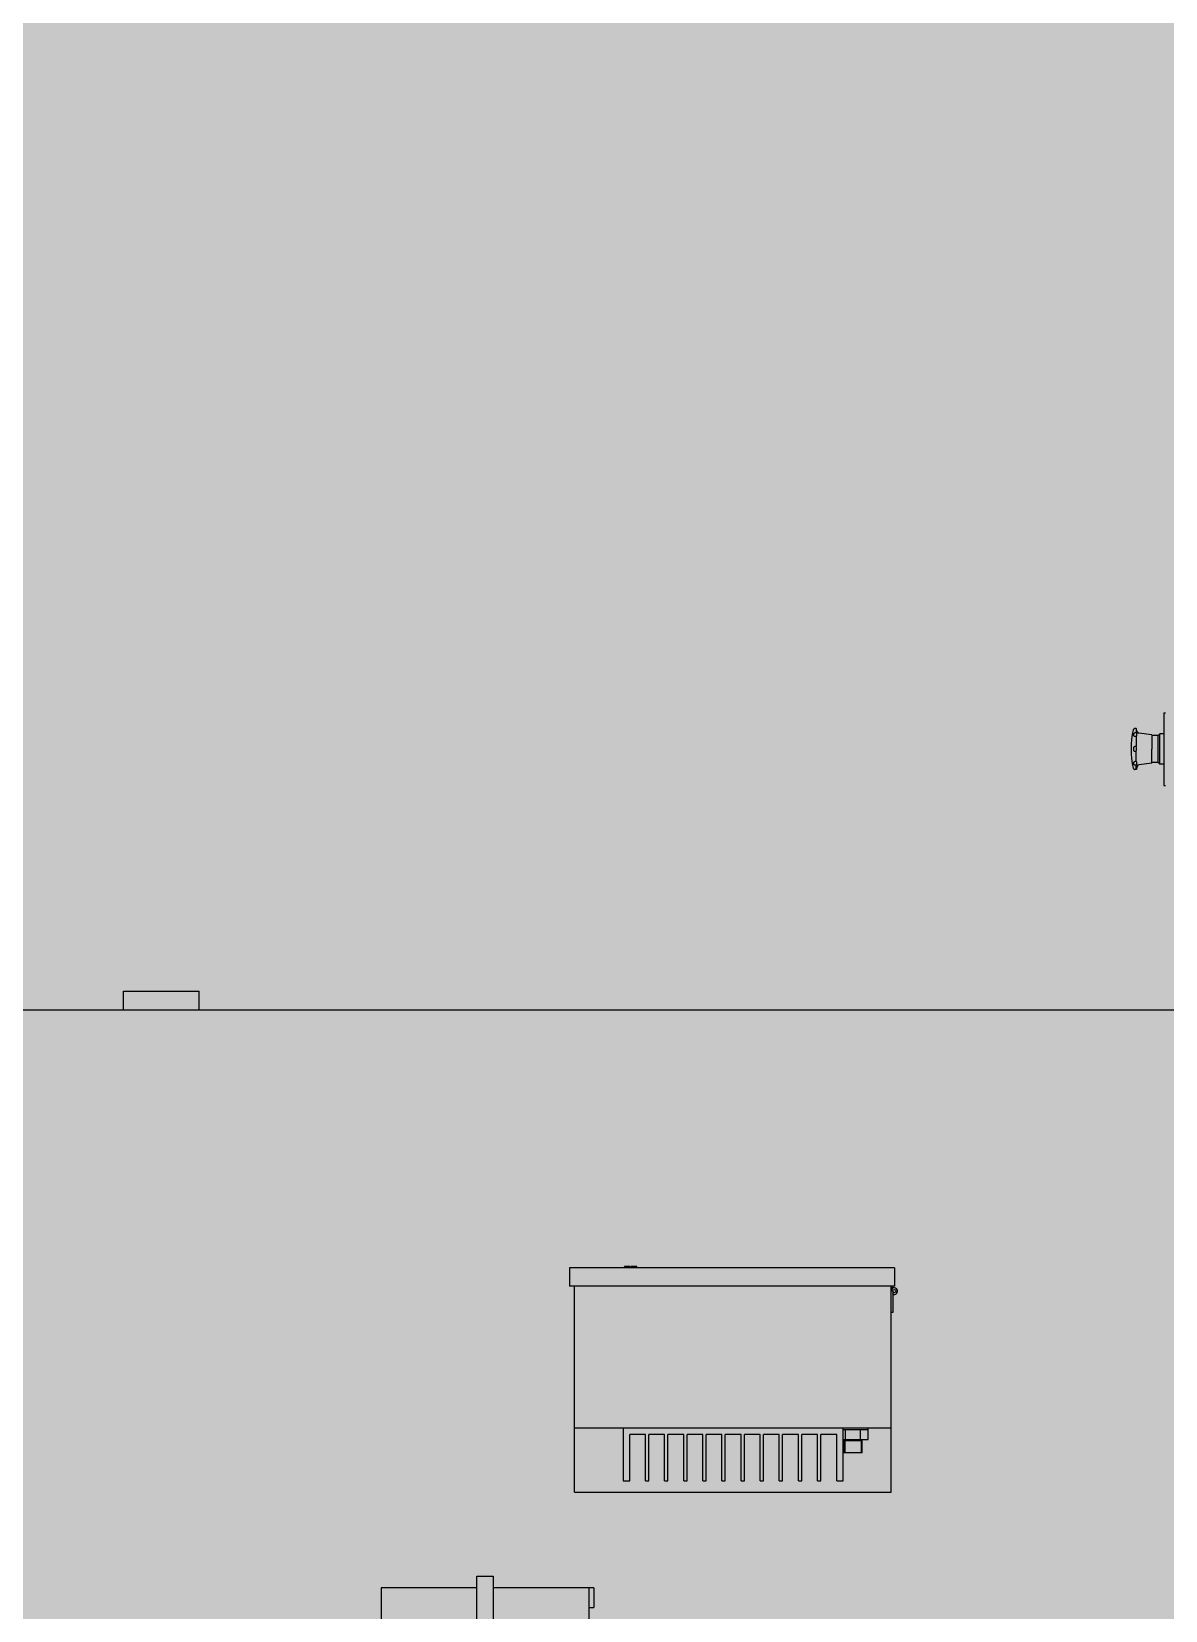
# Model space of a CAD drawing. Extents: x -18489 to 195597, y -1599 to 112111.
# Drawn here: x -14545.8 to -14436.7, y 2169.8 to 2321.7 of the extents above; entities that cross this region are included whole.
import ezdxf

# ---------------------------------------------------------------- set-up
doc = ezdxf.new("R2010")
doc.units = 0
doc.header["$LTSCALE"] = 100
for name, color, linetype in [('188K-SM-03-F10-MECH-EQ-Y2257103$0$0 Xref', 8, 'Continuous'), ('188K-SM-03-F10-MECH-EQ-Y2257103$0$M-EQU-FOUNDATION', 8, 'Continuous'), ('188K-SM-03-F10-MECH-EQ-Y2257103$0$Micron CUP L10 HVAC EQU$0$M-MECH-EQU', 136, 'Continuous'), ('188K-SM-03-F10-MECH-EQ-Y2257103$0$Micron CUP L10 HVAC EQU$0$M-PHASE1 AREA', 252, 'Continuous')]:
    doc.layers.add(name, color=color, linetype=linetype)

# ---------------------------------------------------------------- blocks, each defined once
blk = doc.blocks.new('188K-SM-03-F10-MECH-EQ-Y2257103$0$Micron CUP L10 HVAC EQU$0$A$C0c53ceb0')
at = {"layer": '188K-SM-03-F10-MECH-EQ-Y2257103$0$Micron CUP L10 HVAC EQU$0$M-PHASE1 AREA'}
for p, q in [((17062.67423, 13387.64181), (17064.27274, 13387.64181)), ((17062.67423, 13387.64181), (17062.67584, 13367.20287)), ((17033.7478, 13371.90772), (17033.75224, 13371.91103)), ((17036.26011, 13372.29471), (17035.00031, 13372.29471)), ((17036.41404, 13371.90772), (17036.26011, 13372.29471)), ((17036.26011, 13372.29471), (17036.26059, 13368.31414)), ((17037.14293, 13369.32857), (17036.41404, 13371.90772)), ((17036.26059, 13368.31414), (17035.0008, 13368.31414)), ((17036.26077, 13364.78445), (17035.00098, 13364.78445)), ((17036.26097, 13355.17452), (17035.00118, 13355.17452)), ((17036.26077, 13364.78445), (17036.26097, 13355.17452)), ((17051.18633, 13366.26433), (17038.80526, 13367.89104)), ((17051.18633, 13366.26433), (17051.18702, 13352.67864)), ((17057.37981, 13365.56507), (17051.18633, 13365.56507)), ((17058.97812, 13367.16338), (17057.37981, 13365.56507)), ((17057.37981, 13339.79222), (17057.37981, 13365.56507)), ((17062.67423, 13367.16338), (17058.97812, 13367.16338)), ((17058.97812, 13338.1939), (17058.97812, 13367.16338)), ((17062.67584, 13367.20287), (17062.67591, 13363.26749)), ((17062.67591, 13363.26749), (17062.676, 13352.67864)), ((17036.26077, 13340.57284), (17035.00098, 13340.57284)), ((17036.26097, 13350.18277), (17035.00118, 13350.18277)), ((17036.26077, 13340.57284), (17036.26097, 13350.18277)), ((17051.18633, 13339.09296), (17038.80526, 13337.46624)), ((17051.18633, 13339.09296), (17051.18702, 13352.67864)), ((17057.37981, 13339.79222), (17051.18633, 13339.79222)), ((17058.97812, 13338.1939), (17057.37981, 13339.79222)), ((17062.67423, 13338.1939), (17058.97812, 13338.1939)), ((17062.67591, 13342.0898), (17062.67423, 13317.71548)), ((17062.676, 13352.67864), (17062.67591, 13342.0898)), ((17033.75303, 13333.44566), (17033.74778, 13333.44957)), ((17036.26011, 13333.06258), (17035.00031, 13333.06258)), ((17036.26059, 13337.04314), (17035.0008, 13337.04314)), ((17036.26011, 13333.06258), (17036.26059, 13337.04314)), ((17036.26011, 13333.06258), (17036.41404, 13333.44957)), ((17037.14293, 13336.02872), (17036.41404, 13333.44957)), ((17062.67423, 13317.71548), (17064.27274, 13317.71548)), ((16061.76039, 13119.55023), (16134.70855, 13119.55023)), ((16061.76039, 13101.81891), (16061.76039, 13119.55023)), ((16134.70855, 13101.81891), (16134.70855, 13119.55023)), ((13611.15446, 13101.81891), (17156.19497, 13101.81891)), ((16803.58073, 12853.35775), (16490.93129, 12853.35775)), ((16490.93129, 12853.35775), (16490.93129, 12835.79945)), ((16543.80918, 12853.35775), (16543.80918, 12854.47598)), ((16549.17563, 12854.81899), (16544.05849, 12854.72967)), ((16549.17563, 12854.81899), (16549.17563, 12853.35775)), ((16555.48532, 12854.72967), (16550.36817, 12854.81899)), ((16550.36817, 12854.81899), (16550.36817, 12853.35775)), ((16555.73462, 12853.35775), (16555.73462, 12854.47598)), ((16803.58073, 12853.35775), (16803.58073, 12835.79945)), ((16803.58073, 12835.79945), (16490.93129, 12835.79945)), ((16495.81564, 12699.41812), (16495.81564, 12835.79945)), ((16800.29489, 12699.41812), (16800.29489, 12835.79945)), ((16801.88072, 12834.21362), (16800.29489, 12834.21362)), ((16802.65447, 12829.67983), (16801.84239, 12828.31771)), ((16801.88072, 12835.79945), (16801.88072, 12833.77535)), ((16801.88072, 12831.04196), (16801.88072, 12810.42617)), ((16801.88072, 12810.42617), (16800.29489, 12810.42617)), ((16495.81564, 12699.41812), (16800.29489, 12699.41812)), ((16495.81564, 12637.53361), (16495.81564, 12699.41812)), ((16542.45171, 12699.41812), (16542.45171, 12648.67157)), ((16564.01899, 12693.0748), (16548.79503, 12693.0748)), ((16548.79503, 12648.67157), (16548.79503, 12693.0748)), ((16564.01899, 12648.67157), (16564.01899, 12693.0748)), ((16582.41461, 12693.0748), (16567.19065, 12693.0748)), ((16567.19065, 12648.67157), (16567.19065, 12693.0748)), ((16582.41461, 12648.67157), (16582.41461, 12693.0748)), ((16600.81024, 12693.0748), (16585.58627, 12693.0748)), ((16585.58627, 12648.67157), (16585.58627, 12693.0748)), ((16600.81024, 12648.67157), (16600.81024, 12693.0748)), ((16619.20586, 12693.0748), (16603.98189, 12693.0748)), ((16603.98189, 12648.67157), (16603.98189, 12693.0748)), ((16619.20586, 12648.67157), (16619.20586, 12693.0748)), ((16637.60148, 12693.0748), (16622.37752, 12693.0748)), ((16622.37752, 12648.67157), (16622.37752, 12693.0748)), ((16637.60148, 12648.67157), (16637.60148, 12693.0748)), ((16655.9971, 12693.0748), (16640.77314, 12693.0748)), ((16640.77314, 12648.67157), (16640.77314, 12693.0748)), ((16655.9971, 12648.67157), (16655.9971, 12693.0748)), ((16674.39272, 12693.0748), (16659.16876, 12693.0748)), ((16659.16876, 12648.67157), (16659.16876, 12693.0748)), ((16674.39272, 12648.67157), (16674.39272, 12693.0748)), ((16692.78834, 12693.0748), (16677.56438, 12693.0748)), ((16677.56438, 12648.67157), (16677.56438, 12693.0748)), ((16692.78834, 12648.67157), (16692.78834, 12693.0748)), ((16711.18396, 12693.0748), (16695.96, 12693.0748)), ((16695.96, 12648.67157), (16695.96, 12693.0748)), ((16711.18396, 12648.67157), (16711.18396, 12693.0748)), ((16729.57958, 12693.0748), (16714.35562, 12693.0748)), ((16714.35562, 12648.67157), (16714.35562, 12693.0748)), ((16729.57958, 12648.67157), (16729.57958, 12693.0748)), ((16747.97521, 12693.0748), (16732.75124, 12693.0748)), ((16732.75124, 12648.67157), (16732.75124, 12693.0748)), ((16747.97521, 12648.67157), (16747.97521, 12693.0748)), ((16754.31852, 12648.67157), (16754.31852, 12699.41812)), ((16754.31852, 12697.83229), (16778.42313, 12697.83229)), ((16754.31852, 12688.31731), (16778.3597, 12688.31731)), ((16754.98457, 12675.63067), (16754.98457, 12688.31731)), ((16772.4287, 12687.04865), (16754.98457, 12687.04865)), ((16755.85678, 12687.04865), (16755.85678, 12675.63067)), ((16756.3801, 12688.31731), (16756.3801, 12697.83229)), ((16771.03317, 12688.31731), (16771.03317, 12697.83229)), ((16771.55649, 12687.04865), (16771.55649, 12675.63067)), ((16772.4287, 12675.63067), (16772.4287, 12688.31731)), ((16778.3597, 12688.31731), (16778.3597, 12697.83229)), ((16778.42313, 12697.83229), (16778.42313, 12699.41812)), ((16800.29489, 12637.53361), (16800.29489, 12699.41812)), ((16772.4287, 12675.63067), (16754.98457, 12675.63067)), ((16542.45171, 12648.67157), (16548.79503, 12648.67157)), ((16564.01899, 12648.67157), (16567.19065, 12648.67157)), ((16582.41461, 12648.67157), (16585.58627, 12648.67157)), ((16600.81024, 12648.67157), (16603.98189, 12648.67157)), ((16619.20586, 12648.67157), (16622.37752, 12648.67157)), ((16637.60148, 12648.67157), (16640.77314, 12648.67157)), ((16655.9971, 12648.67157), (16659.16876, 12648.67157)), ((16674.39272, 12648.67157), (16677.56438, 12648.67157)), ((16692.78834, 12648.67157), (16695.96, 12648.67157)), ((16711.18396, 12648.67157), (16714.35562, 12648.67157)), ((16729.57958, 12648.67157), (16732.75124, 12648.67157)), ((16747.97521, 12648.67157), (16754.31852, 12648.67157)), ((16495.81564, 12637.53361), (16800.29489, 12637.53361)), ((16401.61627, 12556.78257), (16417.47457, 12556.78257)), ((16401.61627, 12326.83731), (16401.61627, 12556.78257)), ((16417.47457, 12556.78257), (16417.47457, 12323.66565)), ((16401.61627, 12545.68177), (16309.63817, 12545.68177)), ((16309.63817, 12545.68177), (16309.63817, 12362.86735)), ((16514.21016, 12545.68177), (16417.47457, 12545.68177)), ((16509.45268, 12545.68177), (16509.45268, 12320.49399)), ((16514.21016, 12545.68177), (16514.21016, 12526.65181)), ((16509.45268, 12526.65181), (16514.21016, 12526.65181))]:
    blk.add_line(p, q, dxfattribs=at)
blk.add_circle((16803.46655, 12831.04196), 1.58583, dxfattribs=at)
for centre, radius, start, end in [((17112.32678, 13352.67829), 81.11933, 166.85202261, 193.14797739), ((17035.00019, 13370.74172), 1.71113, 137.0455042, 166.85202261), ((17039.06552, 13369.87191), 1.99789, 195.78075273, 262.51494911), ((17016.28332, 13352.68884), 20.1317, 359.97096936, 7.09244252), ((17016.15377, 13352.67644), 20.26124, 352.93035314, 0.00623498), ((17035.00019, 13334.61556), 1.71113, 193.14797739, 222.9544958), ((17039.06552, 13335.48537), 1.99789, 97.48505089, 164.21924727), ((16544.06292, 12854.47598), 0.25373, 91, 180), ((16555.48089, 12854.47598), 0.25373, 0, 89), ((16803.46655, 12831.04196), 3.17166, 239.19715756, 180)]:
    blk.add_arc(centre, radius, start, end, dxfattribs=at)
for points, knots in [([(17035.00031, 13372.29471), (17034.87643, 13372.29471), (17034.65073, 13372.27715), (17034.35594, 13372.21008), (17034.13597, 13372.13064), (17033.98076, 13372.05647), (17033.88512, 13372.00109), (17033.82918, 13371.96527), (17033.79972, 13371.94504), (17033.77733, 13371.92985), (17033.76219, 13371.91756), (17033.75249, 13371.91254), (17033.74906, 13371.90771), (17033.7478, 13371.90772)], [0, 0, 0, 0, 0.2789542655, 0.5071820196, 0.6788109188, 0.8044881906, 0.8940360593, 0.9274483683, 0.9540790265, 0.9743974551, 0.988681235, 0.9971694348, 1, 1, 1, 1]), ([(17035.00098, 13364.78445), (17034.87655, 13364.78445), (17034.64449, 13364.81137), (17034.34164, 13364.92834), (17034.11664, 13365.09843), (17033.91158, 13365.36509), (17033.77468, 13365.76757), (17033.73337, 13366.29258), (17033.78366, 13366.86334), (17033.91758, 13367.35838), (17034.11245, 13367.74864), (17034.32617, 13368.02814), (17034.62237, 13368.25199), (17034.87395, 13368.31414), (17035.0008, 13368.31414)], [0, 0, 0, 0, 0.0772705001, 0.1433383401, 0.1992901022, 0.2501857269, 0.350150172, 0.4577037258, 0.5756921187, 0.7045278149, 0.7733896931, 0.8455060398, 0.9212292677, 1, 1, 1, 1]), ([(17033.7488, 13352.67864), (17033.7488, 13352.93497), (17033.77162, 13353.3197), (17033.85899, 13353.82341), (17033.96032, 13354.191), (17034.10857, 13354.54102), (17034.32089, 13354.85751), (17034.61736, 13355.10565), (17034.87385, 13355.17452), (17035.00118, 13355.17452)], [0, 0, 0, 0, 0.2522970255, 0.3778586268, 0.502711048, 0.6268273274, 0.750523413, 0.8746654232, 1, 1, 1, 1]), ([(17036.26059, 13368.31414), (17036.30842, 13367.95701), (17036.38326, 13367.27895), (17036.42738, 13366.32174), (17036.39513, 13365.49924), (17036.31712, 13365.00245), (17036.26077, 13364.78445)], [0, 0, 0, 0, 0.304726973, 0.5766013746, 0.8095726064, 1, 1, 1, 1]), ([(17035.0008, 13337.04314), (17034.87396, 13337.04314), (17034.6224, 13337.10528), (17034.32621, 13337.32912), (17034.11248, 13337.60859), (17033.91759, 13337.99884), (17033.78367, 13338.49388), (17033.73338, 13339.06462), (17033.77467, 13339.58962), (17033.91154, 13339.99211), (17034.11657, 13340.2588), (17034.34157, 13340.42892), (17034.64444, 13340.54591), (17034.87653, 13340.57284), (17035.00098, 13340.57284)], [0, 0, 0, 0, 0.0787684031, 0.154480925, 0.2265946928, 0.2954584186, 0.4242956659, 0.5422776651, 0.6498294692, 0.7497948746, 0.8006909043, 0.8566432325, 0.9227195323, 1, 1, 1, 1]), ([(17035.00118, 13350.18277), (17034.87384, 13350.18277), (17034.61734, 13350.25164), (17034.32088, 13350.49979), (17034.10856, 13350.81629), (17033.96032, 13351.1663), (17033.85899, 13351.53389), (17033.77161, 13352.03759), (17033.7488, 13352.42232), (17033.7488, 13352.67864)], [0, 0, 0, 0, 0.1253397363, 0.2494832236, 0.373179069, 0.4972944911, 0.622145606, 0.7477057973, 1, 1, 1, 1]), ([(17036.26077, 13340.57284), (17036.31712, 13340.35483), (17036.39513, 13339.85804), (17036.42738, 13339.03555), (17036.38325, 13338.07834), (17036.30842, 13337.40028), (17036.26059, 13337.04314)], [0, 0, 0, 0, 0.1904280893, 0.4234001377, 0.6952739446, 1, 1, 1, 1]), ([(17033.7478, 13333.44957), (17033.74906, 13333.44957), (17033.75249, 13333.44476), (17033.76219, 13333.43972), (17033.77733, 13333.42745), (17033.79972, 13333.41225), (17033.82918, 13333.39201), (17033.88511, 13333.3562), (17033.98076, 13333.30082), (17034.13597, 13333.22665), (17034.35594, 13333.14721), (17034.65073, 13333.08014), (17034.87643, 13333.06258), (17035.00031, 13333.06258)], [0, 0, 0, 0, 0.0028304026, 0.0113189452, 0.0256024844, 0.0459207839, 0.0725515672, 0.1059635318, 0.1955106669, 0.3211867926, 0.492815138, 0.7210455316, 1, 1, 1, 1])]:
    blk.add_open_spline(points, degree=3, knots=knots, dxfattribs=at)
blk = doc.blocks.new('188K-SM-03-F10-MECH-EQ-Y2257103$0$Micron CUP L10 HVAC EQU')
at = {"layer": '188K-SM-03-F10-MECH-EQ-Y2257103$0$Micron CUP L10 HVAC EQU$0$M-MECH-EQU'}
blk.add_blockref('188K-SM-03-F10-MECH-EQ-Y2257103$0$Micron CUP L10 HVAC EQU$0$A$C0c53ceb0', (-206166.7, 2082.2), dxfattribs=at)
blk = doc.blocks.new('188K-SM-03-F10-MECH-EQ-Y2257103')
at = {"layer": '188K-SM-03-F10-MECH-EQ-Y2257103$0$M-EQU-FOUNDATION'}
h = blk.add_hatch(dxfattribs=at)
h.set_pattern_fill('AR-CONC', color=256, scale=0.1)
h.set_pattern_definition([(50, (4473.521, 709.199), (18.218467, -1.593909), [1.905, -20.955]), (355, (4473.521, 709.2), (-3.524342, 19.105685), [1.524, -16.764058]), (100.45144, (4475.04, 709.066), (14.694125, 17.511775), [1.619001, -17.809024]), (46.1842, (4473.521, 714.28), (27.107904, -4.204233), [2.8575, -31.4325]), (96.63556, (4475.78, 713.93), (23.740413, 24.742612), [2.428502, -26.71356]), (351.18415, (4473.52, 714.28), (23.740413, 24.742612), [2.285997, -25.145973]), (21, (4476.061, 713.009), (15.161439, -10.22652), [1.905, -20.955]), (326, (4476.061, 713.01), (6.180203, 18.418797), [1.524, -16.764]), (71.45144, (4477.325, 712.157), (21.341642, 8.192277), [1.619001, -17.808994]), (37.5, (4473.5214, 709.199), (0.3088603, 8.4555039), [0, -16.5608, 0, -17.018, 0, -16.8275]), (7.5, (4473.521, 709.199), (6.6819663, 10.0180575), [0, -9.7028, 0, -16.1798, 0, -6.4135]), (327.5, (4467.857, 709.199), (13.5590595, -0.5728744), [0, -6.35, 0, -19.812, 0, -26.289]), (317.5, (4465.317, 709.199), (14.812918, 2.542649), [0, -8.255, 0, -13.1572, 0, -18.669])])
h.paths.add_polyline_path([(-14928.15, 5602.46), (-14278.15, 5602.46), (-14278.15, 1902.46), (-14928.15, 1902.46)], flags=16)
h.paths.add_polyline_path([(-14933.15, 5607.46), (-14273.15, 5607.46), (-14273.15, 1897.46), (-14933.15, 1897.46)])
h = blk.add_hatch(dxfattribs=at)
h.set_pattern_fill('AR-CONC', color=256, scale=0.3)
h.set_pattern_definition([(50, (4473.52, 709.2), (54.6554, -4.78173), [5.715, -62.865]), (355, (4473.52, 709.2), (-10.57303, 57.31705), [4.572, -50.29218]), (100.45144, (4478.076, 708.8), (44.08237, 52.53533), [4.857, -53.42707]), (46.1842, (4473.52, 724.44), (81.32371, -12.6127), [8.5725, -94.2975]), (96.63556, (4480.3, 723.39), (71.22124, 74.22784), [7.2855, -80.14068]), (351.18415, (4473.52, 724.44), (71.22124, 74.22784), [6.858, -75.43792]), (21, (4481.14, 720.63), (45.48432, -30.67956), [5.715, -62.865]), (326, (4481.14, 720.63), (18.54061, 55.25639), [4.572, -50.292]), (71.45144, (4484.93, 718.07), (64.02493, 24.57683), [4.857, -53.42698]), (37.5, (4473.521, 709.2), (0.926581, 25.366512), [0, -49.6824, 0, -51.054, 0, -50.4825]), (7.5, (4473.52, 709.2), (20.0459, 30.054172), [0, -29.1084, 0, -48.5394, 0, -19.2405]), (327.5, (4456.529, 709.2), (40.677179, -1.718623), [0, -19.05, 0, -59.436, 0, -78.867]), (317.5, (4448.91, 709.2), (44.438754, 7.62795), [0, -24.765, 0, -39.4716, 0, -56.007])])
h.paths.add_polyline_path([(-14918.15, 5592.46), (-14288.15, 5592.46), (-14288.15, 1912.46), (-14918.15, 1912.46)])
at = {"layer": '188K-SM-03-F10-MECH-EQ-Y2257103$0$0 Xref', "xscale": 0.1, "yscale": 0.1, "zscale": 0.1}
blk.add_blockref('188K-SM-03-F10-MECH-EQ-Y2257103$0$Micron CUP L10 HVAC EQU', (4473.52, 709.2), dxfattribs=at)

msp = doc.modelspace()

# ---------------------------------------------------------------- block references
msp.add_blockref('188K-SM-03-F10-MECH-EQ-Y2257103', (0, 0))

doc.saveas('drawing.dxf')
